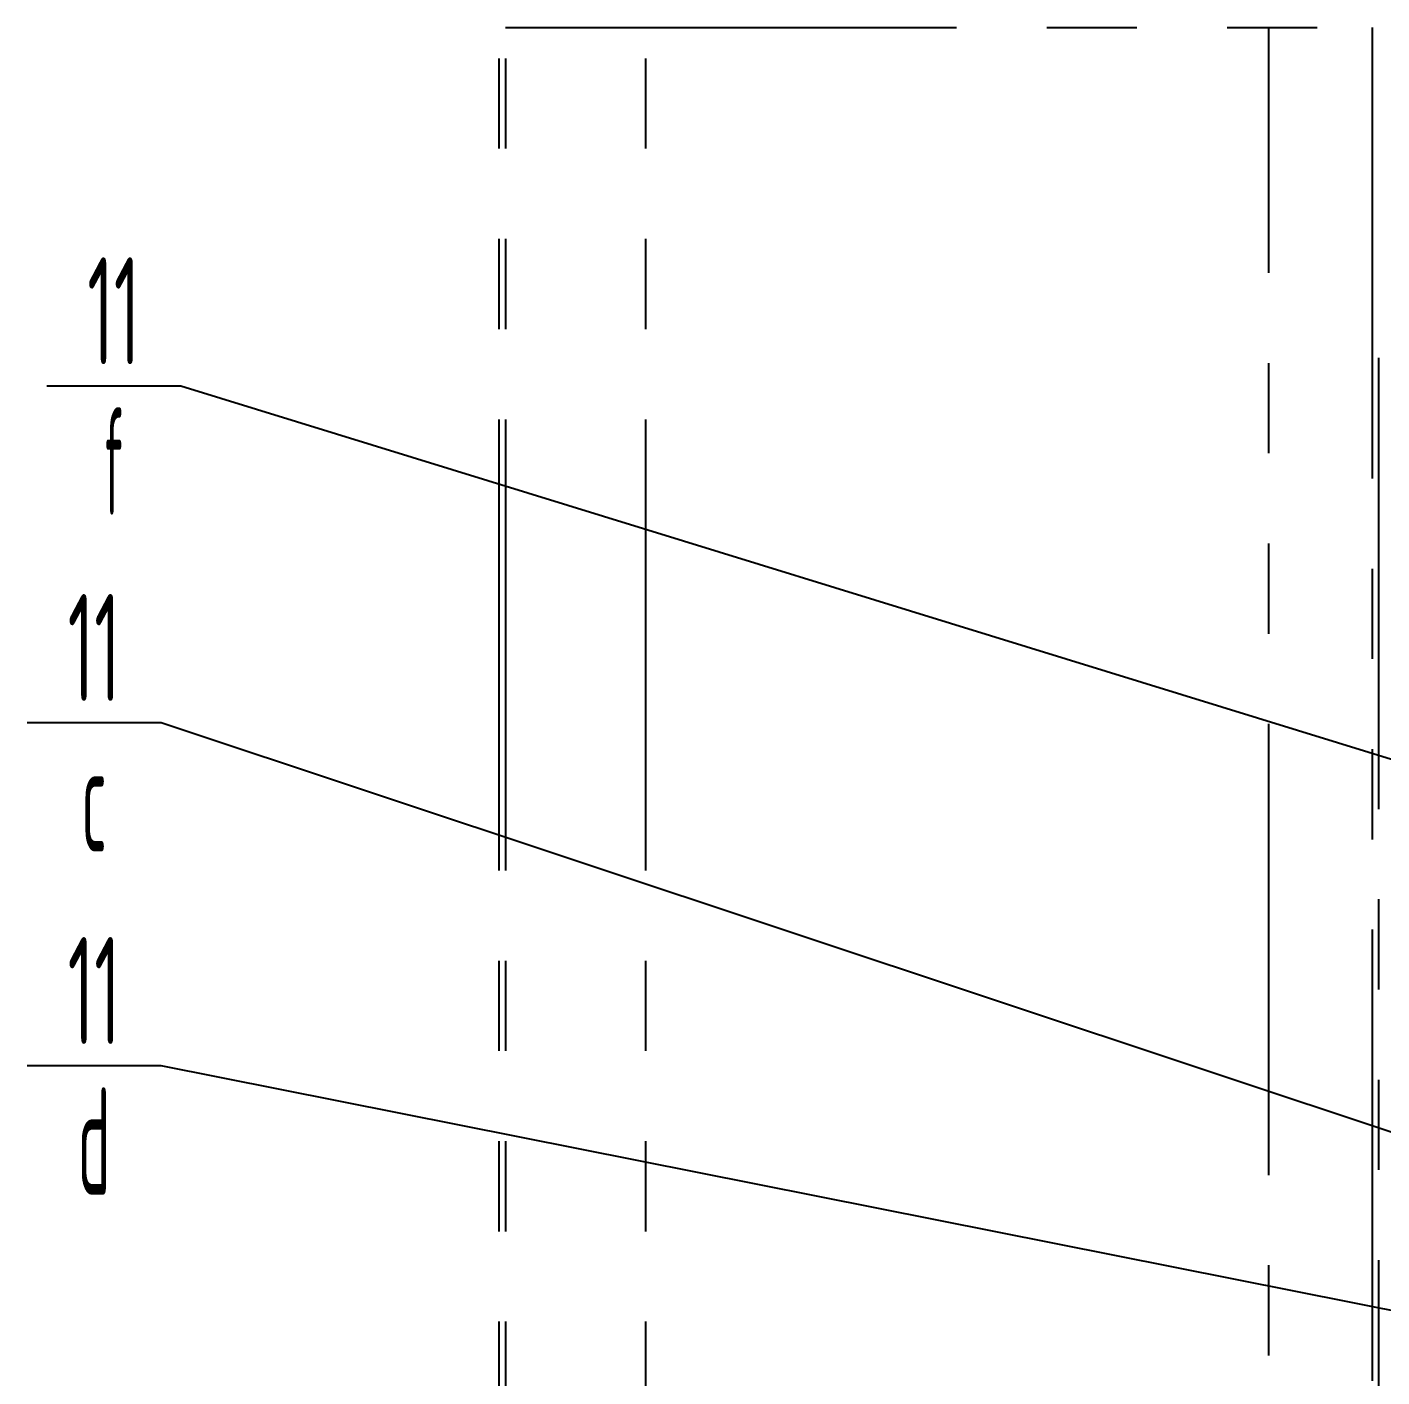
# Model space of a CAD drawing. Header units: millimetres. Extents: x 87 to 10587, y 0 to 7425.
# Drawn here: x 7253 to 8191, y 4015 to 4950 of the extents above; entities that cross this region are included whole.
import ezdxf
from ezdxf.enums import TextEntityAlignment as Align

# ---------------------------------------------------------------- set-up
doc = ezdxf.new("R2010")
doc.units = ezdxf.units.MM
doc.header["$LTSCALE"] = 250
doc.linetypes.add('K', pattern=[2.5, 1.25, -0.25, 0.25, -0.25, 0.25, -0.25])
for name, color, linetype in [('02', 1, 'Continuous'), ('07', 6, 'K'), ('11', 3, 'Continuous')]:
    doc.layers.add(name, color=color, linetype=linetype)
doc.styles.get("Standard").update_dxf_attribs({"font": 'isocp', "width": 0.707, "bigfont": 'intecad.shx'})

msp = doc.modelspace()

# ---------------------------------------------------------------- linework, layer by layer
at = {"layer": '02'}
for p, q in [((7359.082, 4701.081), (7266.082, 4701.081)), ((9065.473, 4174.866), (7359.082, 4701.081)), ((7345.504, 4467.847), (7252.504, 4467.847)), ((8802.79, 3983.02), (7345.504, 4467.847)), ((7345.504, 4230.222), (7252.504, 4230.222)), ((8349.606, 4030.568), (7345.504, 4230.222))]:
    msp.add_line(p, q, dxfattribs=at)
at = {"layer": '07', "color": 6, "linetype": 'K'}
for p, q in [((7579.417, 5928.084), (7579.417, 2311.084)), ((7583.917, 5928.084), (7583.917, 2311.084)), ((7680.917, 5928.084), (7680.917, 2311.084)), ((7583.917, 4949.584), (9962.417, 4949.584)), ((8112.917, 2279.584), (8112.917, 4949.584)), ((8184.417, 4949.584), (8184.417, 3314.584)), ((8188.917, 4720.602), (8188.917, 3314.584))]:
    msp.add_line(p, q, dxfattribs=at)

# ---------------------------------------------------------------- texts
at = {"layer": '11'}
for s, height, width, p, p2 in [('11', 74.2462, 0.582235, (7294.21, 4716.081), (7330.955, 4716.081)), ('f', 74.246, 0.471333, (7304.709, 4611.835), (7320.456, 4611.835)), ('11', 74.2462, 0.582235, (7280.632, 4482.847), (7317.376, 4482.847)), ('c', 74.246, 0.528276, (7290.179, 4378.6), (7307.829, 4378.6)), ('11', 74.2462, 0.582235, (7280.632, 4245.222), (7317.376, 4245.222)), ('d', 74.246, 0.560771, (7287.554, 4140.975), (7310.453, 4140.975))]:
    msp.add_text(s, height=height, dxfattribs=dict(at, width=width)).set_placement(p, p2, align=Align.FIT)

doc.saveas('drawing.dxf')
